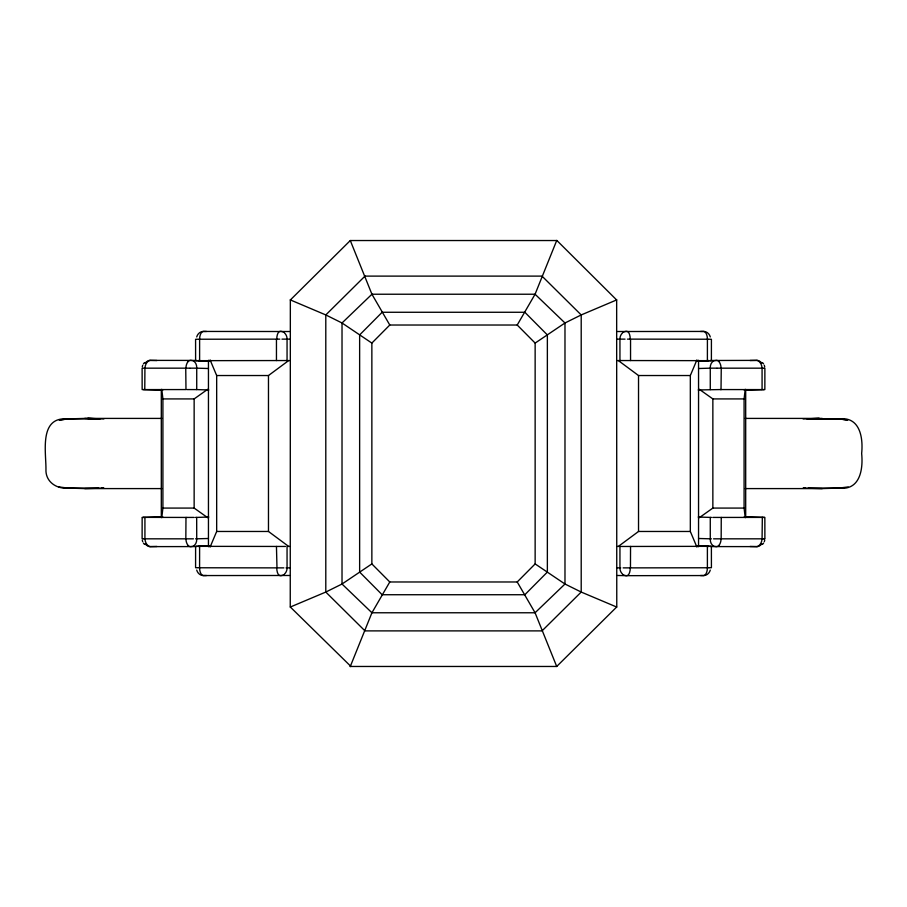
<?xml version="1.0" encoding="UTF-8"?>
<svg xmlns="http://www.w3.org/2000/svg" width="907" height="907" viewBox="0 0 907 907"><rect width="100%" height="100%" fill="white"/><g stroke="black" fill="none" stroke-linecap="round" stroke-linejoin="round"><path stroke-width="1.36" d="M142.15 389.591L142.116 368.185M144.769 389.591L144.927 368.174A7.789 4.966 -83.3 0 1 149.882 360.464M195.606 546.331L195.583 567.748M276.986 567.873L276.454 546.445M630.546 360.555L630.546 339.127L707.8 339.229M711.394 360.669L711.417 339.252M762.333 517.409L762.073 538.826A7.789 4.966 -83.3 0 1 757.118 546.536M764.85 517.409L764.884 538.815M142.116 538.815L142.15 517.409M764.884 368.185L764.85 389.591M161.786 517.636L162.909 508.079L162.909 398.921L161.786 389.364M745.214 517.636L744.091 508.079L744.091 398.921L745.214 389.364M142.274 366.757L142.716 365.249M764.284 541.751L764.726 540.243M350.215 666.645L371.927 612.769L389.783 581.977L517.217 581.977L535.141 563.916L535.141 343.084L517.217 325.023L389.783 325.023L371.859 343.084L371.859 563.916L389.783 581.977M556.773 240.378L616.658 299.979L616.771 607.146M290.251 607.123L290.342 299.979L350.295 240.536L556.705 240.536L535.073 294.231L517.217 325.023M210.095 547.068L216.671 531.468L216.671 375.532L210.095 359.932M696.905 547.068L690.329 531.468L690.329 375.532L696.905 359.932M350.612 666.146L290.342 607.021L325.794 592.056L342.018 584.017L371.859 563.916M187.534 362.176L187.93 361.712A7.789 5.011 -89.8 0 1 190.776 360.362L196.649 360.487M719.466 544.824L719.07 545.288A7.789 5.011 -89.8 0 1 716.224 546.638L710.351 546.513M143.442 363.877L144.44 362.664M762.56 544.336L763.558 543.123M616.749 299.877L581.206 314.944L564.982 322.983L535.141 343.084M350.295 666.464L556.705 666.464L616.658 607.021L581.206 592.056L564.982 584.017L535.141 563.916M216.671 375.532L268.472 375.532L288.211 360.907M618.789 546.093L638.528 531.468L690.329 531.468M162.909 398.921L194.143 398.921L207.726 389.284M699.274 517.716L712.857 508.079L744.091 508.079M808.25 488.204L838.658 488.091C859.836 490.868 863.294 469.781 861.65 453.5C863.294 437.219 859.836 416.132 838.658 418.909L808.25 418.796L839.054 418.909L847.773 420.077L839.338 418.909M84.77 418.41L98.795 418.83L67.662 418.909L59.227 420.077L67.946 418.909L84.77 418.41L162.002 418.41M67.662 418.909C39.001 416.483 46.042 451.391 45.962 469.191C45.259 481.764 56.722 489.338 68.342 488.091L98.75 488.204M848.17 486.923L839.054 488.091L822.23 488.59L744.998 488.59M744.273 390.339L764.227 389.613M162.727 516.661L143.873 517.375M698.447 361.009L708.877 360.533M208.553 545.991L198.123 546.467M697.517 361.043L711.213 360.669M698.22 389.953L720.396 389.568M208.78 517.047L196.672 517.409L196.728 538.837A7.789 5.964 81.2 0 1 190.855 546.581L149.87 546.615A7.789 5.884 89.5 0 1 146.617 545.175M209.483 545.957L196.547 546.32M698.56 368.503L710.487 368.163M208.44 538.497L195.561 538.837M208.78 389.953L196.728 389.602L196.728 368.163A7.789 5.964 -81.2 0 0 190.855 360.419L149.87 360.385A7.789 5.884 -89.5 0 0 146.617 361.825M698.22 517.047L710.272 517.398L710.272 538.837A7.789 5.964 -81.2 0 0 716.145 546.581L757.13 546.615A7.789 5.884 -89.5 0 0 760.383 545.175M763.161 389.625L764.159 389.591M806.799 418.864L819.361 418.41L803.092 418.909M617.463 331.52L703.605 331.44A7.71 6.734 80.7 0 1 703.991 331.429L704.32 331.474A7.8 6.984 89.4 0 1 710.283 336.939M143.657 517.375L186.876 517.432M289.537 575.48L203.395 575.56A7.71 6.734 80.7 0 1 203.009 575.571L202.68 575.526A7.8 6.984 89.4 0 1 196.717 570.061M196.365 339.241L199.007 339.229M149.882 360.385L156.945 360.533M750.055 360.533L757.13 360.385A7.789 5.884 89.5 0 1 760.383 361.825M156.945 546.467L149.95 546.615M757.05 546.615L750.055 546.467M710.351 360.487L757.05 360.385M196.649 546.513L190.776 546.638A7.789 5.011 89.8 0 1 187.896 545.368L187.534 544.824M58.83 486.923L67.946 488.091L84.77 488.59L103.908 488.091L101.595 488.091M142.456 517.409L143.623 517.409L142.921 517.409M710.623 567.759L709.104 567.771M721.258 368.163L721.02 389.568L762.265 389.591M185.98 517.432L185.833 538.837M700.533 331.474L703.605 331.44A7.789 3.809 -90 0 1 707.415 339.229L707.392 360.657M721.224 389.568L720.464 389.579M195.47 517.409L196.615 517.409M764.601 538.826L764.386 538.826M206.467 575.526L203.395 575.56A7.789 3.809 -90 0 1 199.585 567.771L199.608 546.343M617.372 339.15L620.184 339.127M617.384 360.578L619.946 360.544L619.946 339.127A7.789 6.893 87.4 0 1 622.497 332.982M142.716 368.174L144.134 368.174M196.558 389.602L186.808 389.568M710.476 517.398L711.496 517.409M289.616 546.422L287.054 546.456L287.054 567.873A7.789 6.893 87.4 0 1 284.503 574.018M289.628 567.85L286.068 567.884M620.105 360.544L710.464 360.657M623.154 567.873L629.039 567.873M281.964 339.139L286.623 339.127M627.451 339.139L630.456 339.127M278.132 567.873L283.846 567.873M620.377 339.127L625.036 339.139M195.787 360.669L286.895 360.544M194.211 517.421L187.001 517.432M764.318 538.826L763.569 538.826M707.993 339.229L710.635 339.241M710.646 368.163L716.813 368.174M762.64 368.174L717.165 368.174M762.787 368.174L764.374 368.174M764.454 517.409L762.107 517.409M143.794 538.826L193.44 538.837M713.56 538.837L763.343 538.826M198.293 567.771L276.454 567.873M279.81 339.139L199.608 339.229L199.608 360.657M142.648 389.591L144.156 389.591M719.999 517.432L762.073 517.409M143.317 538.826L142.796 538.826M285.478 546.456L196.4 546.343M710.929 546.343L621.737 546.467M630.014 567.873L708.707 567.771M199.506 339.229L199.608 339.229A7.789 3.809 90 0 1 203.395 331.44L289.537 331.52M190.187 368.174L196.286 368.163M185.742 368.163L185.98 389.568L144.927 389.591M618.789 360.907L638.528 375.532L690.329 375.532M699.274 389.284L712.857 398.921L744.091 398.921M744.998 418.41L822.23 418.41M805.405 488.091L803.092 488.091L822.23 488.59M84.77 488.59L162.002 488.59M162.909 508.079L194.143 508.079L207.726 517.716M719.58 517.432L712.789 517.421M216.671 531.468L268.472 531.468L288.211 546.093M721.167 538.837L721.258 517.432M197.533 567.771L196.377 567.759M630.456 567.873L630.546 546.445M196.513 368.163L208.44 368.503M189.744 368.163L144.519 368.174M630.195 567.873L630.274 567.873A7.8 3.458 89.8 0 1 626.771 575.673L617.463 575.48M286.816 339.127L289.628 339.15M711.439 538.837L698.56 538.497M621.25 546.456L620.547 546.456M620.717 567.873L617.372 567.85M710.272 389.591L710.272 368.163A7.789 5.964 81.2 0 1 716.145 360.419L716.224 360.362A7.789 5.011 89.8 0 1 719.104 361.632L719.466 362.176M143.249 389.613L162.727 390.339M206.467 331.474L203.395 331.44A7.71 6.734 -80.7 0 0 203.009 331.429L202.68 331.474A7.8 6.984 -89.4 0 0 196.717 336.939M289.616 360.578L287.054 360.544L287.054 339.127A7.789 6.893 -87.4 0 0 284.503 332.982M617.384 546.422L619.946 546.456L619.946 567.873A7.789 6.893 -87.4 0 0 622.497 574.018M700.533 575.526L703.605 575.56A7.71 6.734 -80.7 0 0 703.991 575.571L704.32 575.526A7.8 6.984 -89.4 0 0 710.283 570.061M196.547 360.68L209.483 361.043M764.113 517.387L764.306 517.398M763.558 517.387L744.273 516.661M710.453 546.32L697.517 545.957M103.908 418.909L87.639 418.41L100.201 418.864M198.123 360.533L208.553 361.009M708.877 546.467L698.447 545.991M371.859 343.084L342.018 322.983L325.817 314.944L290.251 299.877M762.56 362.664L763.558 363.877M143.442 543.123L144.44 544.336M389.783 325.023L371.927 294.231L350.295 240.536M517.217 581.977L535.073 612.769L556.728 666.509M764.284 365.249L764.726 366.757M142.274 540.243L142.716 541.751M711.417 567.748L711.394 546.331M195.583 339.252L195.606 360.669M762.073 389.591L762.073 368.174A7.789 4.966 83.3 0 0 757.118 360.464M745.69 389.488L745.69 517.512M712.857 398.921L712.857 508.079M707.392 546.343L707.392 567.771A7.789 3.809 90 0 1 703.605 575.56L626.771 575.673A7.789 6.814 -83.4 0 1 623.007 574.539M698.549 360.272L698.549 546.728M638.528 375.532L638.528 531.468M276.454 339.127L276.454 360.555M268.472 375.532L268.472 531.468M208.451 360.272L208.451 546.728M194.143 398.921L194.143 508.079M161.31 389.488L161.31 517.512M144.927 517.409L144.927 538.826A7.789 4.966 83.3 0 0 149.882 546.536M187.602 544.699A7.8 4.818 -90 0 1 185.958 538.837M146.061 544.88A7.8 6.111 89.2 0 1 145.222 543.837M185.958 368.163A7.8 4.818 90 0 1 187.602 362.301M145.222 363.163A7.8 6.111 -89.2 0 1 146.061 362.12M276.76 339.127A7.8 3.458 89.8 0 1 280.229 331.327A7.789 6.814 -83.4 0 1 283.993 332.461M276.76 567.873A7.8 3.458 -89.8 0 0 280.229 575.673A7.789 6.814 83.4 0 0 283.993 574.539M630.24 339.127A7.8 3.458 -89.8 0 0 626.771 331.327A7.789 6.814 83.4 0 0 623.007 332.461M719.398 362.301A7.8 4.818 -90 0 1 721.042 368.163M760.939 362.12A7.8 6.111 89.2 0 1 761.778 363.163M721.042 538.837A7.8 4.818 90 0 1 719.398 544.699M761.778 543.837A7.8 6.111 -89.2 0 1 760.939 544.88M382.142 312.269L359.637 334.932L359.637 572.068L382.142 594.731L524.858 594.731L547.363 572.068L547.363 334.932L524.858 312.269L382.142 312.269M364.988 276.113L325.794 314.944L325.794 592.056L364.988 630.887L542.035 630.887L581.206 592.056L581.206 314.944L542.012 276.113L364.965 276.113M371.927 294.231L342.018 322.983L342.018 584.017L371.927 612.769L535.073 612.769L564.982 584.017L564.982 322.983L535.073 294.231L371.927 294.231"/></g></svg>
